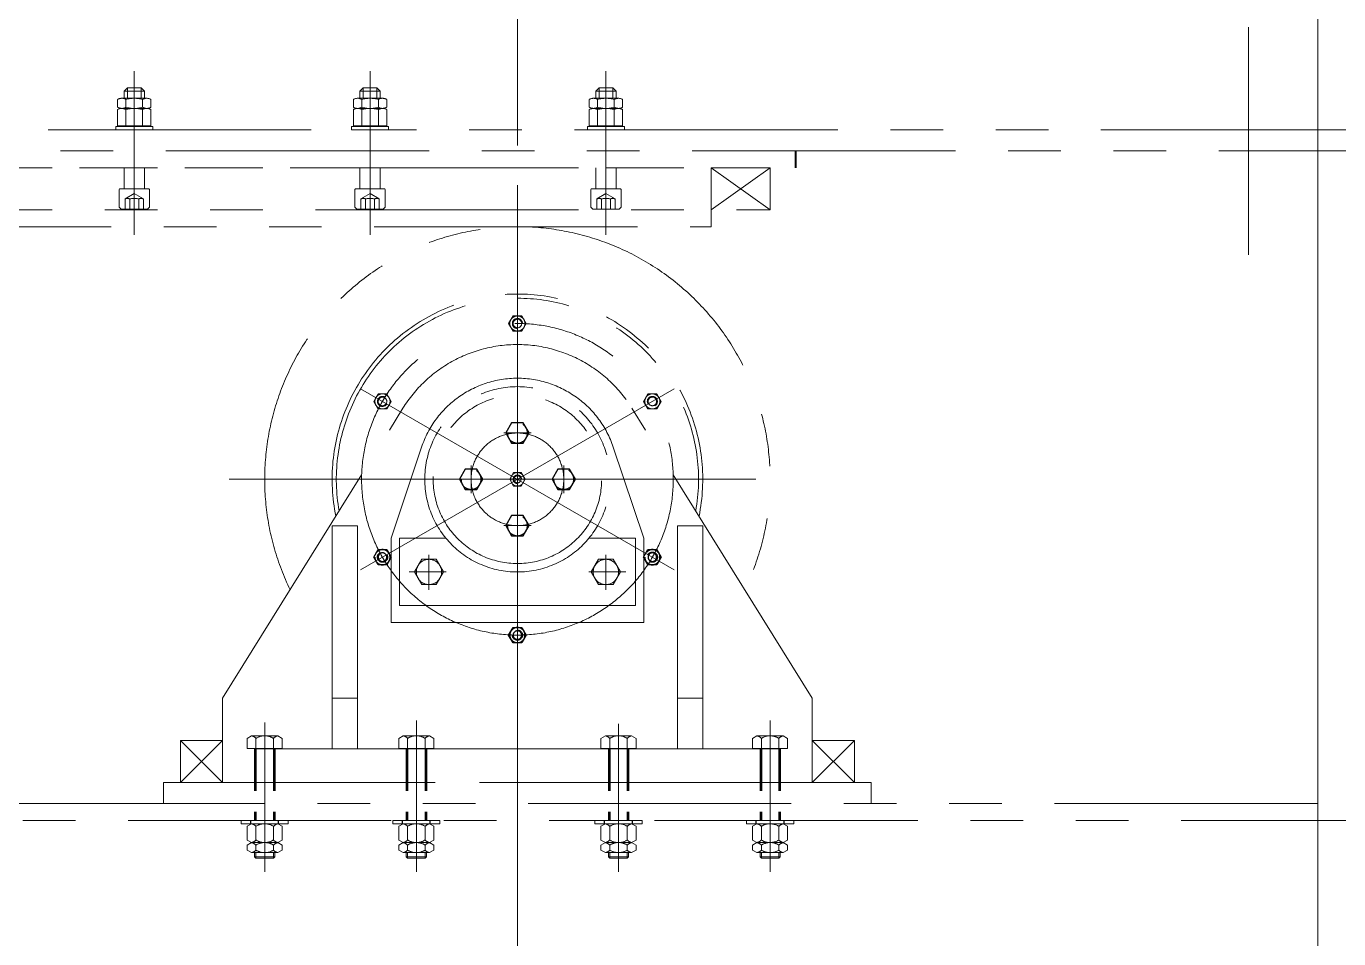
# Model space of a CAD drawing. Header units: millimetres. Extents: x 52110 to 400893, y -153728 to 31997.
# Drawn here: x 175801 to 177360, y -124927 to -123843 of the extents above; entities that cross this region are included whole.
import ezdxf

# ---------------------------------------------------------------- set-up
doc = ezdxf.new("R2010")
doc.units = ezdxf.units.MM
doc.header["$LTSCALE"] = 500
for name, pattern in [('CENTER', [2, 1.25, -0.25, 0.25, -0.25]), ('DASHED', [0.75, 0.5, -0.25]), ('PHANTOM2', [1.25, 0.625, -0.125, 0.125, -0.125, 0.125, -0.125])]:
    doc.linetypes.add(name, pattern=pattern)
doc.layers.add('1', color=3, linetype='Continuous')
doc.layers.add('4虚线层', color=6, linetype='DASHED')
for name, color, linetype, lineweight in [('2D', 4, 'PHANTOM2', 20), ('3中心线层', 1, 'CENTER', 18), ('SHI', 7, 'Continuous', 40), ('ZHONG', 1, 'CENTER', 20)]:
    doc.layers.add(name, color=color, linetype=linetype, lineweight=lineweight)
doc.styles.add('GB', font='gbenor.shx', dxfattribs={"bigfont": 'gbcbig.shx'})
doc.dimstyles.new('ISO-25$0', dxfattribs={"dimscale": 40, "dimtxt": 3.5, "dimasz": 3.5, "dimexe": 1, "dimexo": 0.2, "dimgap": 1.2, "dimtad": 1, "dimtoh": 1, "dimdec": 1, "dimzin": 9, "dimdsep": 46, "dimtxsty": 'GB', "dimcen": 0, "dimclrd": 3, "dimclre": 3, "dimclrt": 256, "dimadec": 0, "dimazin": 2, "dimtfac": 1, "dimtdec": 1, "dimtix": 1, "dimtmove": 0, "dimatfit": 3, "dimldrblk": 'DOTSMALL', "dimfxl": 0, "dimlwd": -1, "dimlwe": 20, "dimarcsym": 0})

# ---------------------------------------------------------------- blocks, each defined once
blk = doc.blocks.new('*D946')
at = {"color": 3, "linetype": 'ByBlock', "lineweight": 20}
for p, q in [((219793.7, 74429.3), (219793.7, 72656.2)), ((216243.7, 74149.1), (216243.7, 72656.2))]:
    blk.add_line(p, q, dxfattribs=at)
at = {"color": 3, "linetype": 'ByBlock'}
blk.add_line((216383.7, 72696.2), (219653.7, 72696.2), dxfattribs=at)
at = {"color": 3}
for points in [[(216383.7, 72719.6), (216383.7, 72672.9), (216243.7, 72696.2)], [(219653.7, 72719.6), (219653.7, 72672.9), (219793.7, 72696.2)]]:
    blk.add_solid(points, dxfattribs=at)
at = {"layer": 'Defpoints', "color": 0}
for p in [(219793.7, 74437.3), (216243.7, 74157.1), (219793.7, 72696.2)]:
    blk.add_point(p, dxfattribs=at)
at = {"insert": (218018.7, 72814.2), "char_height": 140, "attachment_point": 5, "style": 'GB'}
blk.add_mtext('3550', dxfattribs=at)
blk = doc.blocks.new('_DotSmall')
at = {"color": 0, "linetype": 'ByBlock', "const_width": 0.5}
blk.add_lwpolyline([(-0.0625, 0, 1), (0.0625, 0, 1)], format="xyb", close=True, dxfattribs=at)
blk = doc.blocks.new('*D948')
at = {"color": 3, "linetype": 'ByBlock', "lineweight": 20}
for p, q in [((219793.7, 74429.3), (219793.7, 72656.2)), ((223343.7, 74429.3), (223343.7, 72656.2))]:
    blk.add_line(p, q, dxfattribs=at)
at = {"color": 3, "linetype": 'ByBlock'}
blk.add_line((219933.7, 72696.2), (223203.7, 72696.2), dxfattribs=at)
at = {"color": 3}
for points in [[(219933.7, 72719.6), (219933.7, 72672.9), (219793.7, 72696.2)], [(223203.7, 72719.6), (223203.7, 72672.9), (223343.7, 72696.2)]]:
    blk.add_solid(points, dxfattribs=at)
at = {"layer": 'Defpoints', "color": 0}
for p in [(219793.7, 74437.3), (223343.7, 74437.3), (223343.7, 72696.2)]:
    blk.add_point(p, dxfattribs=at)
at = {"insert": (221568.7, 72814.2), "char_height": 140, "attachment_point": 5, "style": 'GB'}
blk.add_mtext('3550', dxfattribs=at)
blk = doc.blocks.new('平轨')
at = {"layer": '2D'}
for p, q in [((953, 91.1), (956.9, 95)), ((956.9, 95), (973.1, 95)), ((956.9, 82.5), (956.9, 95)), ((977, 91.1), (973.1, 95)), ((973.1, 82.5), (973.1, 95)), ((1233, 91.1), (1236.9, 95)), ((1236.9, 95), (1253.1, 95)), ((1236.9, 82.5), (1236.9, 95)), ((1257, 91.1), (1253.1, 95)), ((1253.1, 82.5), (1253.1, 95)), ((1513, 91.1), (1516.9, 95)), ((1516.9, 95), (1533.1, 95)), ((1516.9, 82.5), (1516.9, 95)), ((1537, 91.1), (1533.1, 95)), ((1533.1, 82.5), (1533.1, 95)), ((945.2, 81.2), (945.2, 71.8)), ((950.2, 82.5), (979.8, 82.5)), ((953, 91.1), (977, 91.1)), ((953, 82.5), (953, 91.1)), ((955.1, 81.2), (955.1, 71.8)), ((974.9, 81.2), (974.9, 71.8)), ((977, 82.5), (977, 91.1)), ((984.8, 81.2), (984.8, 71.8)), ((1225.2, 81.2), (1225.2, 71.8)), ((1230.2, 82.5), (1259.8, 82.5)), ((1233, 91.1), (1257, 91.1)), ((1233, 82.5), (1233, 91.1)), ((1235.1, 81.2), (1235.1, 71.8)), ((1254.9, 81.2), (1254.9, 71.8)), ((1257, 82.5), (1257, 91.1)), ((1264.8, 81.2), (1264.8, 71.8)), ((1505.2, 81.2), (1505.2, 71.8)), ((1510.2, 82.5), (1539.8, 82.5)), ((1513, 91.1), (1537, 91.1)), ((1513, 82.5), (1513, 91.1)), ((1515.1, 81.2), (1515.1, 71.8)), ((1534.9, 81.2), (1534.9, 71.8)), ((1537, 82.5), (1537, 91.1)), ((1544.8, 81.2), (1544.8, 71.8)), ((945.2, 69.2), (945.2, 49.8)), ((950.2, 70.5), (979.8, 70.5)), ((950.2, 70.5), (979.8, 70.5)), ((955.1, 69.2), (955.1, 49.8)), ((974.9, 69.2), (974.9, 49.8)), ((984.8, 69.2), (984.8, 49.8)), ((1225.2, 69.2), (1225.2, 49.8)), ((1230.2, 70.5), (1259.8, 70.5)), ((1230.2, 70.5), (1259.8, 70.5)), ((1235.1, 69.2), (1235.1, 49.8)), ((1254.9, 69.2), (1254.9, 49.8)), ((1264.8, 69.2), (1264.8, 49.8)), ((1505.2, 69.2), (1505.2, 49.8)), ((1510.2, 70.5), (1539.8, 70.5)), ((1510.2, 70.5), (1539.8, 70.5)), ((1515.1, 69.2), (1515.1, 49.8)), ((1534.9, 69.2), (1534.9, 49.8)), ((1544.8, 69.2), (1544.8, 49.8)), ((943, 45), (943, 49)), ((943, 49), (987, 49)), ((945.2, 49.8), (984.8, 49.8)), ((948.4, 49), (948.4, 49.8)), ((981.6, 49), (981.6, 49.8)), ((987, 49), (987, 45)), ((1223, 45), (1223, 49)), ((1223, 49), (1267, 49)), ((1225.2, 49.8), (1264.8, 49.8)), ((1228.4, 49), (1228.4, 49.8)), ((1261.6, 49), (1261.6, 49.8)), ((1267, 49), (1267, 45)), ((1503, 45), (1503, 49)), ((1503, 49), (1547, 49)), ((1505.2, 49.8), (1544.8, 49.8)), ((1508.4, 49), (1508.4, 49.8)), ((1541.6, 49), (1541.6, 49.8)), ((1547, 49), (1547, 45)), ((987, 45), (943, 45)), ((1267, 45), (1223, 45)), ((1547, 45), (1503, 45)), ((-70, 0), (1720, 0)), ((953, 0), (953, -24.2)), ((977, 0), (977, -24.2)), ((1233, 0), (1233, -24.2)), ((1257, 0), (1257, -24.2)), ((1513, 0), (1513, -24.2)), ((1537, 0), (1537, -24.2)), ((1650, -70), (1650, 0)), ((1720, -50), (1650, 0)), ((1650, -50), (1720, 0)), ((1720, -50), (1720, 0)), ((947, -25.6), (947.6, -25)), ((947, -46.6), (947, -25.6)), ((947.6, -25), (982.4, -25)), ((954.1, -37), (965, -30.7)), ((965, -30.7), (975.9, -37)), ((983, -25.6), (982.4, -25)), ((983, -46.6), (983, -25.6)), ((1227, -25.6), (1227.6, -25)), ((1227, -46.6), (1227, -25.6)), ((1227.6, -25), (1262.4, -25)), ((1234.1, -37), (1245, -30.7)), ((1245, -30.7), (1255.9, -37)), ((1263, -25.6), (1262.4, -25)), ((1263, -46.6), (1263, -25.6)), ((1507, -25.6), (1507.6, -25)), ((1507, -46.6), (1507, -25.6)), ((1507.6, -25), (1542.4, -25)), ((1514.1, -37), (1525, -30.7)), ((1525, -30.7), (1535.9, -37)), ((1543, -25.6), (1542.4, -25)), ((1543, -46.6), (1543, -25.6)), ((949.4, -49), (947, -46.6)), ((954.1, -49), (954.1, -37)), ((959.6, -49), (959.6, -37)), ((970.4, -49), (970.4, -37)), ((975.9, -49), (975.9, -37)), ((980.6, -49), (983, -46.6)), ((1229.4, -49), (1227, -46.6)), ((1234.1, -49), (1234.1, -37)), ((1239.6, -49), (1239.6, -37)), ((1250.4, -49), (1250.4, -37)), ((1255.9, -49), (1255.9, -37)), ((1260.6, -49), (1263, -46.6)), ((1509.4, -49), (1507, -46.6)), ((1514.1, -49), (1514.1, -37)), ((1519.6, -49), (1519.6, -37)), ((1530.4, -49), (1530.4, -37)), ((1535.9, -49), (1535.9, -37)), ((1540.6, -49), (1543, -46.6)), ((-70, -50), (1720, -50)), ((949.4, -49), (980.6, -49)), ((1229.4, -49), (1260.6, -49)), ((1509.4, -49), (1540.6, -49)), ((0, -70), (1650, -70))]:
    blk.add_line(p, q, dxfattribs=at)
for centre, radius, start, end in [((950.2, 72.6), 9.89, 60, 120), ((965, 44.9), 37.6, 74.7385, 105.2615), ((979.8, 72.6), 9.89, 60, 120), ((1230.2, 72.6), 9.89, 60, 120), ((1245, 44.9), 37.6, 74.7385, 105.2615), ((1259.8, 72.6), 9.89, 60, 120), ((1510.2, 72.6), 9.89, 60, 120), ((1525, 44.9), 37.6, 74.7385, 105.2615), ((1539.8, 72.6), 9.89, 60, 120), ((950.2, 80.4), 9.89, 240, 300), ((950.2, 60.6), 9.89, 60, 120), ((965, 108.1), 37.6, 254.7385, 285.2615), ((965, 32.9), 37.6, 74.7385, 105.2615), ((979.8, 80.4), 9.89, 240, 300), ((979.8, 60.6), 9.89, 60, 120), ((1230.2, 80.4), 9.89, 240, 300), ((1230.2, 60.6), 9.89, 60, 120), ((1245, 108.1), 37.6, 254.7385, 285.2615), ((1245, 32.9), 37.6, 74.7385, 105.2615), ((1259.8, 80.4), 9.89, 240, 300), ((1259.8, 60.6), 9.89, 60, 120), ((1510.2, 80.4), 9.89, 240, 300), ((1510.2, 60.6), 9.89, 60, 120), ((1525, 108.1), 37.6, 254.7385, 285.2615), ((1525, 32.9), 37.6, 74.7385, 105.2615), ((1539.8, 80.4), 9.89, 240, 300), ((1539.8, 60.6), 9.89, 60, 120), ((952.2, -24.2), 0.8, 270, 0), ((977.8, -24.2), 0.8, 180, 270), ((1232.2, -24.2), 0.8, 270, 0), ((1257.8, -24.2), 0.8, 180, 270), ((1512.2, -24.2), 0.8, 270, 0), ((1537.8, -24.2), 0.8, 180, 270), ((956.9, -41.7), 5.43, 60, 120), ((965, -56.9), 20.6, 74.7385, 105.2615), ((973.1, -41.7), 5.43, 60, 120), ((1236.9, -41.7), 5.43, 60, 120), ((1245, -56.9), 20.6, 74.7385, 105.2615), ((1253.1, -41.7), 5.43, 60, 120), ((1516.9, -41.7), 5.43, 60, 120), ((1525, -56.9), 20.6, 74.7385, 105.2615), ((1533.1, -41.7), 5.43, 60, 120)]:
    blk.add_arc(centre, radius, start, end, dxfattribs=at)
at = {"layer": '3中心线层'}
for p, q in [((965, -79.5), (965, 114.6)), ((1245, -79.5), (1245, 114.6)), ((1525, -79.5), (1525, 114.6))]:
    blk.add_line(p, q, dxfattribs=at)
blk = doc.blocks.new('X9')
at = {"layer": '2D'}
for p, q in [((141046.1, -12467.2), (141260.2, -12122.8)), ((141746.1, -12467.2), (141532, -12122.8)), ((141246.1, -12277.2), (141282.3, -12169.1)), ((141546.1, -12277.2), (141509.9, -12169.1)), ((141176.1, -12527.2), (141176.1, -12262.4)), ((141176.1, -12262.4), (141206.1, -12262.4)), ((141206.1, -12527.2), (141206.1, -12262.4)), ((141586.1, -12527.2), (141586.1, -12262.4)), ((141616.1, -12262.4), (141586.1, -12262.4)), ((141616.1, -12527.2), (141616.1, -12262.4)), ((141246.1, -12377.2), (141246.1, -12277.2)), ((141256.1, -12277.2), (141311.2, -12277.2)), ((141256.1, -12357.2), (141256.1, -12277.2)), ((141480.9, -12277.2), (141536.1, -12277.2)), ((141536.1, -12277.2), (141536.1, -12357.2)), ((141546.1, -12277.2), (141546.1, -12377.2)), ((141536.1, -12357.2), (141256.1, -12357.2)), ((141396.1, -12377.2), (141246.1, -12377.2)), ((141396.1, -12377.2), (141546.1, -12377.2)), ((141046.1, -12557.2), (141046.1, -12467.2)), ((141176.1, -12467.2), (141206.1, -12467.2)), ((141616.1, -12467.2), (141586.1, -12467.2)), ((141746.1, -12557.2), (141746.1, -12467.2)), ((141080.5, -12511.8), (141075.3, -12514.8)), ((141080.5, -12511.8), (141111.7, -12511.8)), ((141111.7, -12511.8), (141116.9, -12514.8)), ((141260.5, -12511.8), (141255.3, -12514.8)), ((141260.5, -12511.8), (141291.7, -12511.8)), ((141291.7, -12511.8), (141296.9, -12514.8)), ((141500.5, -12511.8), (141495.3, -12514.8)), ((141500.5, -12511.8), (141531.7, -12511.8)), ((141531.7, -12511.8), (141536.9, -12514.8)), ((141680.5, -12511.8), (141675.3, -12514.8)), ((141680.5, -12511.8), (141711.7, -12511.8)), ((141711.7, -12511.8), (141716.9, -12514.8)), ((141046.1, -12517.2), (140996.1, -12567.2)), ((140996.1, -12517.2), (141046.1, -12567.2)), ((140996.1, -12517.2), (141046.1, -12517.2)), ((140996.1, -12567.2), (140996.1, -12517.2)), ((141046.1, -12527.2), (141046.1, -12567.2)), ((141396.1, -12527.2), (141046.1, -12527.2)), ((141046.1, -12527.2), (141046.1, -12566.2)), ((141075.3, -12514.8), (141075.3, -12526.8)), ((141075.3, -12526.8), (141116.9, -12526.8)), ((141085.7, -12514.8), (141085.7, -12526.8)), ((141106.5, -12514.8), (141106.5, -12526.8)), ((141116.9, -12514.8), (141116.9, -12526.8)), ((141255.3, -12514.8), (141255.3, -12526.8)), ((141255.3, -12526.8), (141296.9, -12526.8)), ((141265.7, -12514.8), (141265.7, -12526.8)), ((141286.5, -12514.8), (141286.5, -12526.8)), ((141296.9, -12514.8), (141296.9, -12526.8)), ((141396.1, -12527.2), (141746.1, -12527.2)), ((141495.3, -12514.8), (141495.3, -12526.8)), ((141495.3, -12526.8), (141536.9, -12526.8)), ((141505.7, -12514.8), (141505.7, -12526.8)), ((141526.5, -12514.8), (141526.5, -12526.8)), ((141536.9, -12514.8), (141536.9, -12526.8)), ((141675.3, -12514.8), (141675.3, -12526.8)), ((141675.3, -12526.8), (141716.9, -12526.8)), ((141685.7, -12514.8), (141685.7, -12526.8)), ((141706.5, -12514.8), (141706.5, -12526.8)), ((141716.9, -12514.8), (141716.9, -12526.8)), ((141796.1, -12517.2), (141746.1, -12567.2)), ((141746.1, -12517.2), (141796.1, -12567.2)), ((141796.1, -12517.2), (141746.1, -12517.2)), ((141746.1, -12527.2), (141746.1, -12567.2)), ((141746.1, -12527.2), (141746.1, -12566.2)), ((141796.1, -12567.2), (141796.1, -12517.2)), ((140976.1, -12592.2), (140976.1, -12567.2)), ((141806.1, -12567.2), (140976.1, -12567.2)), ((141046.1, -12567.2), (141396.1, -12567.2)), ((141396.1, -12567.2), (141056.1, -12567.2)), ((141816.1, -12567.2), (141396.1, -12567.2)), ((141746.1, -12567.2), (141746.1, -12566.2)), ((141816.1, -12592.2), (141816.1, -12567.2)), ((141816.1, -12592.2), (141816.1, -12567.2)), ((141816.1, -12592.2), (141816.1, -12567.2)), ((141068.1, -12616.2), (141068.1, -12612.2)), ((141068.1, -12612.2), (141096.1, -12612.2)), ((141096.1, -12616.2), (141068.1, -12616.2)), ((141080.5, -12616.2), (141075.3, -12619.2)), ((141075.3, -12619.2), (141075.3, -12635.5)), ((141080.5, -12616.2), (141111.7, -12616.2)), ((141085.7, -12619.2), (141085.7, -12635.5)), ((141096.1, -12618.3), (141096.1, -12610.4)), ((141124.1, -12612.2), (141096.1, -12612.2)), ((141096.1, -12616.2), (141124.1, -12616.2)), ((141106.5, -12619.2), (141106.5, -12635.5)), ((141111.7, -12616.2), (141116.9, -12619.2)), ((141116.9, -12619.2), (141116.9, -12635.5)), ((141124.1, -12616.2), (141124.1, -12612.2)), ((141248.1, -12616.2), (141248.1, -12612.2)), ((141248.1, -12612.2), (141276.1, -12612.2)), ((141276.1, -12616.2), (141248.1, -12616.2)), ((141260.5, -12616.2), (141255.3, -12619.2)), ((141255.3, -12619.2), (141255.3, -12635.5)), ((141260.5, -12616.2), (141291.7, -12616.2)), ((141265.7, -12619.2), (141265.7, -12635.5)), ((141276.1, -12618.3), (141276.1, -12610.4)), ((141304.1, -12612.2), (141276.1, -12612.2)), ((141276.1, -12616.2), (141304.1, -12616.2)), ((141286.5, -12619.2), (141286.5, -12635.5)), ((141291.7, -12616.2), (141296.9, -12619.2)), ((141296.9, -12619.2), (141296.9, -12635.5)), ((141304.1, -12616.2), (141304.1, -12612.2)), ((141488.1, -12616.2), (141488.1, -12612.2)), ((141488.1, -12612.2), (141516.1, -12612.2)), ((141516.1, -12616.2), (141488.1, -12616.2)), ((141500.5, -12616.2), (141495.3, -12619.2)), ((141495.3, -12619.2), (141495.3, -12635.5)), ((141500.5, -12616.2), (141531.7, -12616.2)), ((141505.7, -12619.2), (141505.7, -12635.5)), ((141516.1, -12618.3), (141516.1, -12610.4)), ((141544.1, -12612.2), (141516.1, -12612.2)), ((141516.1, -12616.2), (141544.1, -12616.2)), ((141526.5, -12619.2), (141526.5, -12635.5)), ((141531.7, -12616.2), (141536.9, -12619.2)), ((141536.9, -12619.2), (141536.9, -12635.5)), ((141544.1, -12616.2), (141544.1, -12612.2)), ((141668.1, -12616.2), (141668.1, -12612.2)), ((141668.1, -12612.2), (141696.1, -12612.2)), ((141696.1, -12616.2), (141668.1, -12616.2)), ((141680.5, -12616.2), (141675.3, -12619.2)), ((141675.3, -12619.2), (141675.3, -12635.5)), ((141680.5, -12616.2), (141711.7, -12616.2)), ((141685.7, -12619.2), (141685.7, -12635.5)), ((141696.1, -12618.3), (141696.1, -12610.4)), ((141724.1, -12612.2), (141696.1, -12612.2)), ((141696.1, -12616.2), (141724.1, -12616.2)), ((141706.5, -12619.2), (141706.5, -12635.5)), ((141711.7, -12616.2), (141716.9, -12619.2)), ((141716.9, -12619.2), (141716.9, -12635.5)), ((141724.1, -12616.2), (141724.1, -12612.2)), ((141080.5, -12638.5), (141075.3, -12635.5)), ((141111.7, -12638.5), (141116.9, -12635.5)), ((141260.5, -12638.5), (141255.3, -12635.5)), ((141291.7, -12638.5), (141296.9, -12635.5)), ((141500.5, -12638.5), (141495.3, -12635.5)), ((141531.7, -12638.5), (141536.9, -12635.5)), ((141680.5, -12638.5), (141675.3, -12635.5)), ((141711.7, -12638.5), (141716.9, -12635.5)), ((141080.5, -12638.5), (141075.3, -12641.5)), ((141075.3, -12641.5), (141075.3, -12647.5)), ((141080.5, -12650.5), (141075.3, -12647.5)), ((141080.5, -12638.5), (141111.7, -12638.5)), ((141080.5, -12638.5), (141111.7, -12638.5)), ((141080.5, -12650.5), (141111.7, -12650.5)), ((141084.1, -12650.5), (141084.1, -12655.6)), ((141085.7, -12641.5), (141085.7, -12647.5)), ((141085.7, -12650.5), (141085.7, -12657.2)), ((141106.5, -12641.5), (141106.5, -12647.5)), ((141106.5, -12650.5), (141106.5, -12657.2)), ((141108.1, -12650.5), (141108.1, -12655.6)), ((141111.7, -12638.5), (141116.9, -12641.5)), ((141111.7, -12650.5), (141116.9, -12647.5)), ((141116.9, -12641.5), (141116.9, -12647.5)), ((141260.5, -12638.5), (141255.3, -12641.5)), ((141255.3, -12641.5), (141255.3, -12647.5)), ((141260.5, -12650.5), (141255.3, -12647.5)), ((141260.5, -12638.5), (141291.7, -12638.5)), ((141260.5, -12638.5), (141291.7, -12638.5)), ((141260.5, -12650.5), (141291.7, -12650.5)), ((141264.1, -12650.5), (141264.1, -12655.6)), ((141265.7, -12641.5), (141265.7, -12647.5)), ((141265.7, -12650.5), (141265.7, -12657.2)), ((141286.5, -12641.5), (141286.5, -12647.5)), ((141286.5, -12650.5), (141286.5, -12657.2)), ((141288.1, -12650.5), (141288.1, -12655.6)), ((141291.7, -12638.5), (141296.9, -12641.5)), ((141291.7, -12650.5), (141296.9, -12647.5)), ((141296.9, -12641.5), (141296.9, -12647.5)), ((141500.5, -12638.5), (141495.3, -12641.5)), ((141495.3, -12641.5), (141495.3, -12647.5)), ((141500.5, -12650.5), (141495.3, -12647.5)), ((141500.5, -12638.5), (141531.7, -12638.5)), ((141500.5, -12638.5), (141531.7, -12638.5)), ((141500.5, -12650.5), (141531.7, -12650.5)), ((141504.1, -12650.5), (141504.1, -12655.6)), ((141505.7, -12641.5), (141505.7, -12647.5)), ((141505.7, -12650.5), (141505.7, -12657.2)), ((141526.5, -12641.5), (141526.5, -12647.5)), ((141526.5, -12650.5), (141526.5, -12657.2)), ((141528.1, -12650.5), (141528.1, -12655.6)), ((141531.7, -12638.5), (141536.9, -12641.5)), ((141531.7, -12650.5), (141536.9, -12647.5)), ((141536.9, -12641.5), (141536.9, -12647.5)), ((141680.5, -12638.5), (141675.3, -12641.5)), ((141675.3, -12641.5), (141675.3, -12647.5)), ((141680.5, -12650.5), (141675.3, -12647.5)), ((141680.5, -12638.5), (141711.7, -12638.5)), ((141680.5, -12638.5), (141711.7, -12638.5)), ((141680.5, -12650.5), (141711.7, -12650.5)), ((141684.1, -12650.5), (141684.1, -12655.6)), ((141685.7, -12641.5), (141685.7, -12647.5)), ((141685.7, -12650.5), (141685.7, -12657.2)), ((141706.5, -12641.5), (141706.5, -12647.5)), ((141706.5, -12650.5), (141706.5, -12657.2)), ((141708.1, -12650.5), (141708.1, -12655.6)), ((141711.7, -12638.5), (141716.9, -12641.5)), ((141711.7, -12650.5), (141716.9, -12647.5)), ((141716.9, -12641.5), (141716.9, -12647.5)), ((141108.1, -12655.6), (141084.1, -12655.6)), ((141084.1, -12655.6), (141085.7, -12657.2)), ((141085.7, -12657.2), (141106.5, -12657.2)), ((141106.5, -12657.2), (141108.1, -12655.6)), ((141288.1, -12655.6), (141264.1, -12655.6)), ((141264.1, -12655.6), (141265.7, -12657.2)), ((141265.7, -12657.2), (141286.5, -12657.2)), ((141286.5, -12657.2), (141288.1, -12655.6)), ((141528.1, -12655.6), (141504.1, -12655.6)), ((141504.1, -12655.6), (141505.7, -12657.2)), ((141505.7, -12657.2), (141526.5, -12657.2)), ((141526.5, -12657.2), (141528.1, -12655.6)), ((141708.1, -12655.6), (141684.1, -12655.6)), ((141684.1, -12655.6), (141685.7, -12657.2)), ((141685.7, -12657.2), (141706.5, -12657.2)), ((141706.5, -12657.2), (141708.1, -12655.6))]:
    blk.add_line(p, q, dxfattribs=at)
at = {"layer": '2D', "color": 1, "linetype": 'CENTER'}
for p, q in [((141311.4, -12317.2), (141270.8, -12317.2)), ((141480.8, -12317.2), (141521.4, -12317.2)), ((141480.8, -12317.2), (141521.4, -12317.2))]:
    blk.add_line(p, q, dxfattribs=at)
at = {"layer": '2D'}
for points in [[(141390.9, -12013.2), (141385.7, -12022.2), (141390.9, -12031.2), (141401.3, -12031.2), (141406.5, -12022.2), (141401.3, -12013.2)], [(141225.5, -12114.7), (141230.7, -12123.7), (141241.1, -12123.7), (141246.3, -12114.7), (141241.1, -12105.7), (141230.7, -12105.7)], [(141561.5, -12105.7), (141551.1, -12105.7), (141545.9, -12114.7), (141551.1, -12123.7), (141561.5, -12123.7), (141566.7, -12114.7)], [(141391.5, -12199.2), (141386.8, -12207.2), (141391.5, -12215.2), (141400.7, -12215.2), (141405.3, -12207.2), (141400.7, -12199.2)], [(141282.4, -12302.2), (141273.8, -12317.2), (141282.4, -12332.2), (141299.7, -12332.2), (141308.4, -12317.2), (141299.7, -12302.2)], [(141492.4, -12302.2), (141483.8, -12317.2), (141492.4, -12332.2), (141509.7, -12332.2), (141518.4, -12317.2), (141509.7, -12302.2)]]:
    blk.add_lwpolyline(points, close=True, dxfattribs=at)
for centre, radius in [((141396.1, -12022.2), 9), ((141396.1, -12022.2), 5.1), ((141235.9, -12114.7), 9), ((141396.1, -12207.2), 110), ((141556.3, -12114.7), 9), ((141235.9, -12114.7), 5.1), ((141396.1, -12207.2), 100), ((141556.3, -12114.7), 5.1), ((141396.1, -12207.2), 8), ((141396.1, -12207.2), 4.2), ((141291.1, -12317.2), 15), ((141501.1, -12317.2), 15)]:
    blk.add_circle(centre, radius, dxfattribs=at)
for centre, radius, start, end in [((141396.1, -12207.2), 300, 334.0951, 205.9049), ((141396.1, -12207.2), 220, 348.5224, 191.4776), ((141396.1, -12207.2), 215, 349.9534, 190.0466), ((141396.1, -12022.2), 6, 270, 180), ((141396.1, -12207.2), 160, 31.8641, 148.1359), ((141396.1, -12207.2), 120, 18.5187, 161.4813), ((141235.9, -12114.7), 6, 330, 240), ((141556.3, -12114.7), 6, 210, 120), ((141396.1, -12207.2), 5, 270, 180), ((141078.5, -12521.3), 9.73, 42.0508, 77.9492), ((141096.1, -12531.3), 19.5, 57.7958, 122.2042), ((141113.7, -12521.3), 9.73, 102.0508, 137.9492), ((141258.5, -12521.3), 9.73, 42.0508, 77.9492), ((141276.1, -12531.3), 19.5, 57.7958, 122.2042), ((141293.7, -12521.3), 9.73, 102.0508, 137.9492), ((141498.5, -12521.3), 9.73, 42.0508, 77.9492), ((141516.1, -12531.3), 19.5, 57.7958, 122.2042), ((141533.7, -12521.3), 9.73, 102.0508, 137.9492), ((141678.5, -12521.3), 9.73, 42.0508, 77.9492), ((141696.1, -12531.3), 19.5, 57.7958, 122.2042), ((141713.7, -12521.3), 9.73, 102.0508, 137.9492), ((141078.5, -12625.8), 9.73, 42.0508, 77.9492), ((141096.1, -12635.7), 19.5, 57.7958, 122.2042), ((141113.7, -12625.8), 9.73, 102.0508, 137.9492), ((141258.5, -12625.8), 9.73, 42.0508, 77.9492), ((141276.1, -12635.7), 19.5, 57.7958, 122.2042), ((141293.7, -12625.8), 9.73, 102.0508, 137.9492), ((141498.5, -12625.8), 9.73, 42.0508, 77.9492), ((141516.1, -12635.7), 19.5, 57.7958, 122.2042), ((141533.7, -12625.8), 9.73, 102.0508, 137.9492), ((141678.5, -12625.8), 9.73, 42.0508, 77.9492), ((141696.1, -12635.7), 19.5, 57.7958, 122.2042), ((141713.7, -12625.8), 9.73, 102.0508, 137.9492), ((141078.5, -12629), 9.73, 282.0508, 317.9492), ((141096.1, -12619), 19.5, 237.7958, 302.2042), ((141113.7, -12629), 9.73, 222.0508, 257.9492), ((141258.5, -12629), 9.73, 282.0508, 317.9492), ((141276.1, -12619), 19.5, 237.7958, 302.2042), ((141293.7, -12629), 9.73, 222.0508, 257.9492), ((141498.5, -12629), 9.73, 282.0508, 317.9492), ((141516.1, -12619), 19.5, 237.7958, 302.2042), ((141533.7, -12629), 9.73, 222.0508, 257.9492), ((141678.5, -12629), 9.73, 282.0508, 317.9492), ((141696.1, -12619), 19.5, 237.7958, 302.2042), ((141713.7, -12629), 9.73, 222.0508, 257.9492), ((141078.5, -12648.1), 9.73, 42.0508, 77.9492), ((141078.5, -12641), 9.73, 282.0508, 317.9492), ((141096.1, -12658), 19.5, 57.7958, 122.2042), ((141096.1, -12631), 19.5, 237.7958, 302.2042), ((141113.7, -12648.1), 9.73, 102.0508, 137.9492), ((141113.7, -12641), 9.73, 222.0508, 257.9492), ((141258.5, -12648.1), 9.73, 42.0508, 77.9492), ((141258.5, -12641), 9.73, 282.0508, 317.9492), ((141276.1, -12658), 19.5, 57.7958, 122.2042), ((141276.1, -12631), 19.5, 237.7958, 302.2042), ((141293.7, -12648.1), 9.73, 102.0508, 137.9492), ((141293.7, -12641), 9.73, 222.0508, 257.9492), ((141498.5, -12648.1), 9.73, 42.0508, 77.9492), ((141498.5, -12641), 9.73, 282.0508, 317.9492), ((141516.1, -12658), 19.5, 57.7958, 122.2042), ((141516.1, -12631), 19.5, 237.7958, 302.2042), ((141533.7, -12648.1), 9.73, 102.0508, 137.9492), ((141533.7, -12641), 9.73, 222.0508, 257.9492), ((141678.5, -12648.1), 9.73, 42.0508, 77.9492), ((141678.5, -12641), 9.73, 282.0508, 317.9492), ((141696.1, -12658), 19.5, 57.7958, 122.2042), ((141696.1, -12631), 19.5, 237.7958, 302.2042), ((141713.7, -12648.1), 9.73, 102.0508, 137.9492), ((141713.7, -12641), 9.73, 222.0508, 257.9492)]:
    blk.add_arc(centre, radius, start, end, dxfattribs=at)
at = {"layer": '4虚线层', "ltscale": 0.2}
for p, q in [((141084.1, -12527.2), (141084.1, -12612.2)), ((141085.7, -12527.2), (141085.7, -12612.2)), ((141106.5, -12527.2), (141106.5, -12612.2)), ((141108.1, -12527.2), (141108.1, -12612.2)), ((141264.1, -12527.2), (141264.1, -12612.2)), ((141265.7, -12527.2), (141265.7, -12612.2)), ((141286.5, -12527.2), (141286.5, -12612.2)), ((141288.1, -12527.2), (141288.1, -12612.2)), ((141504.1, -12527.2), (141504.1, -12612.2)), ((141505.7, -12527.2), (141505.7, -12612.2)), ((141526.5, -12527.2), (141526.5, -12612.2)), ((141528.1, -12527.2), (141528.1, -12612.2)), ((141684.1, -12527.2), (141684.1, -12612.2)), ((141685.7, -12527.2), (141685.7, -12612.2)), ((141706.5, -12527.2), (141706.5, -12612.2)), ((141708.1, -12527.2), (141708.1, -12612.2))]:
    blk.add_line(p, q, dxfattribs=at)
at = {"layer": '4虚线层'}
for p, q in [((141079.6, -12616.2), (141079.6, -12612.2)), ((141112.6, -12616.2), (141112.6, -12612.2)), ((141259.6, -12616.2), (141259.6, -12612.2)), ((141292.6, -12616.2), (141292.6, -12612.2)), ((141499.6, -12616.2), (141499.6, -12612.2)), ((141532.6, -12616.2), (141532.6, -12612.2)), ((141679.6, -12616.2), (141679.6, -12612.2)), ((141712.6, -12616.2), (141712.6, -12612.2))]:
    blk.add_line(p, q, dxfattribs=at)
at = {"layer": '4虚线层', "ltscale": 0.2}
for points in [[(141403, -12140.2), (141409.9, -12152.2), (141403, -12164.2), (141389.2, -12164.2), (141382.2, -12152.2), (141389.2, -12140.2)], [(141348, -12195.2), (141354.9, -12207.2), (141348, -12219.2), (141334.2, -12219.2), (141327.2, -12207.2), (141334.2, -12195.2)], [(141458, -12195.2), (141464.9, -12207.2), (141458, -12219.2), (141444.2, -12219.2), (141437.2, -12207.2), (141444.2, -12195.2)], [(141403, -12250.2), (141409.9, -12262.2), (141403, -12274.2), (141389.2, -12274.2), (141382.2, -12262.2), (141389.2, -12250.2)], [(141230.7, -12308.7), (141241.1, -12308.7), (141246.3, -12299.7), (141241.1, -12290.7), (141230.7, -12290.7), (141225.5, -12299.7)], [(141566.7, -12299.7), (141561.5, -12290.7), (141551.1, -12290.7), (141545.9, -12299.7), (141551.1, -12308.7), (141561.5, -12308.7)]]:
    blk.add_lwpolyline(points, close=True, dxfattribs=at)
at = {"layer": '4虚线层'}
blk.add_lwpolyline([(141401.3, -12401.2), (141406.5, -12392.2), (141401.3, -12383.2), (141390.9, -12383.2), (141385.7, -12392.2), (141390.9, -12401.2)], close=True, dxfattribs=at)
at = {"layer": '4虚线层', "ltscale": 0.2}
for centre, radius in [((141396.1, -12152.2), 12), ((141341.1, -12207.2), 12), ((141451.1, -12207.2), 12), ((141396.1, -12262.2), 12), ((141235.9, -12299.7), 9), ((141556.3, -12299.7), 9)]:
    blk.add_circle(centre, radius, dxfattribs=at)
at = {"layer": '4虚线层'}
for centre, radius in [((141235.9, -12299.7), 5.1), ((141556.3, -12299.7), 5.1), ((141396.1, -12392.2), 9), ((141396.1, -12392.2), 5.1)]:
    blk.add_circle(centre, radius, dxfattribs=at)
for centre, start, end in [((141235.9, -12299.7), 30, 300), ((141556.3, -12299.7), 150, 60), ((141396.1, -12392.2), 90, 0)]:
    blk.add_arc(centre, 6, start, end, dxfattribs=at)
at = {"layer": 'ZHONG'}
for p, q in [((141396.1, -11858.1), (141396.1, -12611.4)), ((141209.9, -12099.7), (141582.3, -12314.7)), ((141209.9, -12314.7), (141582.3, -12099.7)), ((141396.1, -12135.9), (141396.1, -12168.6)), ((141379.7, -12152.2), (141412.4, -12152.2)), ((141341.1, -12190.9), (141341.1, -12223.6)), ((141451.1, -12190.9), (141451.1, -12223.6)), ((141738.2, -12207.2), (141044.8, -12207.2)), ((141324.7, -12207.2), (141357.4, -12207.2)), ((141407.3, -12207.2), (141384.8, -12207.2)), ((141434.7, -12207.2), (141467.4, -12207.2)), ((141396.1, -12245.9), (141396.1, -12278.6)), ((141379.7, -12262.2), (141412.4, -12262.2)), ((141291.1, -12296.9), (141291.1, -12337.6)), ((141291.1, -12338.6), (141291.1, -12297.2)), ((141291.1, -12338.6), (141291.1, -12297.2)), ((141291.1, -12338.6), (141291.1, -12297.2)), ((141291.1, -12338.6), (141291.1, -12297.2)), ((141501.1, -12296.9), (141501.1, -12337.6)), ((141501.1, -12296.9), (141501.1, -12337.6)), ((141501.1, -12338.6), (141501.1, -12297.2)), ((141501.1, -12338.6), (141501.1, -12297.2)), ((141501.1, -12338.6), (141501.1, -12297.2)), ((141267.5, -12317.2), (141311.5, -12317.2)), ((141267.5, -12317.2), (141311.5, -12317.2)), ((141267.5, -12317.2), (141311.5, -12317.2)), ((141267.5, -12317.2), (141311.5, -12317.2)), ((141524.6, -12317.2), (141480.7, -12317.2)), ((141524.6, -12317.2), (141480.7, -12317.2)), ((141524.6, -12317.2), (141480.7, -12317.2)), ((141096.1, -12493.6), (141096.1, -12581.2)), ((141516.1, -12493.6), (141516.1, -12673.2)), ((141696.1, -12496.1), (141696.1, -12673.2)), ((141096.1, -12497.4), (141096.1, -12580.2)), ((141096.1, -12497.4), (141096.1, -12673.2)), ((141276.1, -12497.4), (141276.1, -12673.2))]:
    blk.add_line(p, q, dxfattribs=at)
for radius in [185, 55]:
    blk.add_circle((141396.1, -12207.2), radius, dxfattribs=at)
blk = doc.blocks.new('LDJXKJ')
blk.add_line((126434.6, 60968.7), (126434.6, 60948.7))
at = {"layer": '2D'}
for p, q in [((138984.8, 60993.7), (118074.6, 60993.7)), ((139124.6, 60968.7), (118074.6, 60968.7)), ((124584.6, 60948.7), (126434.6, 60948.7)), ((138304.6, 60193.7), (119704.6, 60193.7)), ((129704.8, 60173.7), (119704.6, 60173.7))]:
    blk.add_line(p, q, dxfattribs=at)
at = {"layer": 'ZHONG', "linetype": 'CENTER'}
blk.add_line((126104.6, 61600.2), (126104.6, 57735.8), dxfattribs=at)
at = {"layer": '1', "ltscale": 0.2, "xscale": -1}
blk.add_blockref('X9', (267500.6, 72786), dxfattribs=at)
at = {"layer": '2D'}
blk.add_blockref('平轨', (124684.6, 60948.7), dxfattribs=at)
blk = doc.blocks.new('sl')
at = {"layer": 'ZHONG', "color": 1}
blk.add_line((219793.72, 74157.09), (219793.72, 79565.43), dxfattribs=at)
at = {"layer": 'ZHONG'}
for p, q in [((219711.72, 79205.7), (219711.72, 74451.01)), ((219711.72, 74524.7), (219711.72, 74254.31)), ((219711.72, 74524.7), (219711.72, 74254.31))]:
    blk.add_line(p, q, dxfattribs=at)
for base, p1, p2, picture, middle in [((219793.72, 72696.24), (216243.72, 74157.09), (219793.72, 74437.31), '*D946', (218018.72, 72814.24)), ((223343.72, 72696.24), (219793.72, 74437.31), (223343.72, 74437.31), '*D948', (221568.72, 72814.24))]:
    dim = blk.add_linear_dim(base=base, p1=p1, p2=p2, dimstyle='ISO-25$0', override={"dimatfit": 0, "dimfxl": 1.8})
    dim.commit()
    dim.dimension.update_dxf_attribs({"geometry": picture, "text_midpoint": middle})

msp = doc.modelspace()

# ---------------------------------------------------------------- block references
at = {"layer": 'SHI'}
for name, p in [('sl', (-42459.21967, -198368.72241)), ('LDJXKJ', (50279.93543, -184959.7788))]:
    msp.add_blockref(name, p, dxfattribs=at)

doc.saveas('drawing.dxf')
